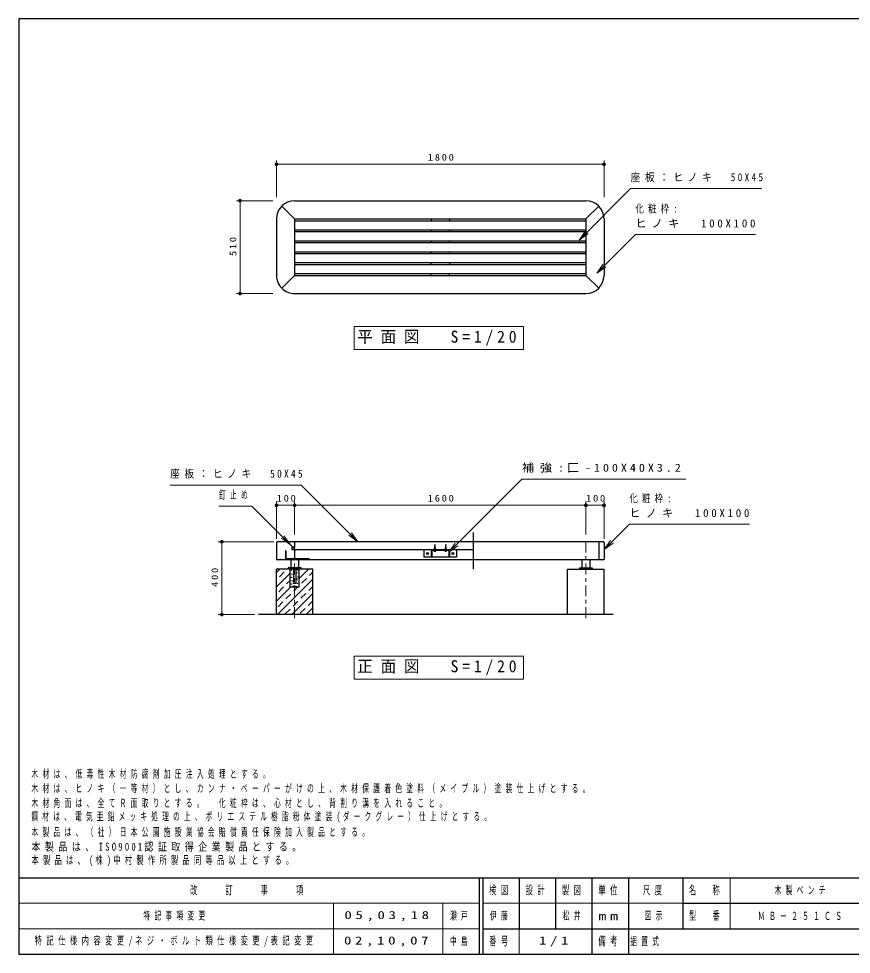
# Model space of a CAD drawing. Units: millimetres on the paper, scale 1:20. Extents: x -365 to 12, y -47 to 257.
# Drawn here: x -365 to -136.3, y 0 to 257 of the extents above; entities that cross this region are included whole.
import ezdxf

# ---------------------------------------------------------------- set-up
doc = ezdxf.new("R2010")
doc.units = ezdxf.units.MM
doc.linetypes.add('USER1', pattern=[4.5, 2.5, -2])
doc.linetypes.add('USER2', pattern=[6, 3, -1, 1, -1])
doc.layers.add('LY_1', color=3, linetype='Continuous', lineweight=25)
doc.layers.add('LY_2', color=7, linetype='Continuous', lineweight=13)
doc.styles.add('ＭＳ ゴシック', font='')
doc.styles.get('ＭＳ ゴシック').set_extended_font_data('MS Gothic')

# ---------------------------------------------------------------- blocks, each defined once
blk = doc.blocks.new('filled_dot')
at = {"color": 0, "linetype": 'Continuous', "lineweight": -2, "const_width": 1.25}
blk.add_lwpolyline([(-0.625, 0, 1), (0.625, 0, 1)], format="xyb", close=True, dxfattribs=at)

msp = doc.modelspace()

# ---------------------------------------------------------------- linework, layer by layer
at = {"layer": 'LY_1', "color": 7, "lineweight": 13}
for p, q in [((-294.184, 208.006), (-294.184, 218.006)), ((-294.184, 217.006), (-204.184, 217.006)), ((-204.184, 208.006), (-204.184, 218.006)), ((-295.184, 207.006), (-305.184, 207.006)), ((-304.184, 181.506), (-304.184, 207.006)), ((-211.01, 196.203), (-209.243, 198.678)), ((-211.01, 196.203), (-208.889, 198.325)), ((-208.535, 197.971), (-211.01, 196.203)), ((-206.173, 187.102), (-204.405, 189.576)), ((-206.173, 187.102), (-204.051, 189.223)), ((-203.698, 188.869), (-206.173, 187.102)), ((-295.184, 181.506), (-305.184, 181.506)), ((-226.321, 172.407), (-272.821, 172.407)), ((-272.821, 172.407), (-272.821, 166.107)), ((-226.321, 166.107), (-226.321, 172.407)), ((-272.821, 166.107), (-226.321, 166.107)), ((-294.184, 114.084), (-294.184, 124.334)), ((-289.184, 115.334), (-289.184, 124.334)), ((-209.184, 115.334), (-209.184, 124.334)), ((-204.184, 114.084), (-204.184, 124.334)), ((-294.184, 123.334), (-289.184, 123.334)), ((-289.184, 123.334), (-209.184, 123.334)), ((-209.184, 123.334), (-204.184, 123.334)), ((-273.581, 115.809), (-271.813, 113.334)), ((-294.934, 113.334), (-310.184, 113.334)), ((-309.184, 93.334), (-309.184, 113.334)), ((-290.348, 112.498), (-292.823, 114.266)), ((-290.348, 112.498), (-292.47, 114.619)), ((-292.116, 114.973), (-290.348, 112.498)), ((-271.813, 113.334), (-274.288, 115.102)), ((-271.813, 113.334), (-273.934, 115.455)), ((-204.184, 111.187), (-202.416, 113.661)), ((-204.184, 111.187), (-202.063, 113.308)), ((-246.844, 110.444), (-245.076, 112.919)), ((-246.844, 110.444), (-244.723, 112.565)), ((-244.369, 112.212), (-246.844, 110.444)), ((-201.709, 112.954), (-204.184, 111.187)), ((-294.184, 104.898), (-293.249, 105.834)), ((-287.934, 103.246), (-285.346, 105.834)), ((-294.184, 100.947), (-290.434, 104.697)), ((-293.895, 93.334), (-284.184, 103.045)), ((-293.385, 103.722), (-292.038, 105.069)), ((-287.934, 105.221), (-287.907, 105.249)), ((-287.278, 101.926), (-285.931, 103.273)), ((-285.123, 104.081), (-284.184, 105.02)), ((-294.184, 96.996), (-290.346, 100.834)), ((-293.565, 99.591), (-292.218, 100.938)), ((-291.409, 101.746), (-290.434, 102.721)), ((-289.434, 99.771), (-288.37, 100.834)), ((-285.303, 99.95), (-284.184, 101.069)), ((-291.589, 97.615), (-290.242, 98.962)), ((-289.943, 93.334), (-284.184, 99.093)), ((-287.458, 97.795), (-286.111, 99.142)), ((-293.744, 95.46), (-292.397, 96.807)), ((-289.613, 95.64), (-288.266, 96.987)), ((-285.992, 93.334), (-284.184, 95.142)), ((-285.482, 95.819), (-284.184, 97.118)), ((-300.184, 93.334), (-310.184, 93.334)), ((-291.769, 93.484), (-290.421, 94.831)), ((-287.638, 93.664), (-286.291, 95.011)), ((-226.321, 81.871), (-272.821, 81.871)), ((-272.821, 81.871), (-272.821, 75.571)), ((-226.321, 75.571), (-226.321, 81.871)), ((-272.821, 75.571), (-226.321, 75.571))]:
    msp.add_line(p, q, dxfattribs=at)
at = {"layer": 'LY_1'}
for p, q in [((-289.184, 207.006), (-209.184, 207.006)), ((-289.184, 202.006), (-292.72, 205.541)), ((-209.184, 202.006), (-205.649, 205.541)), ((-294.184, 202.006), (-294.184, 186.506)), ((-289.184, 202.006), (-289.184, 186.506)), ((-289.184, 202.006), (-209.184, 202.006)), ((-289.184, 201.506), (-209.184, 201.506)), ((-251.684, 202.006), (-251.684, 201.506)), ((-246.684, 202.006), (-246.684, 201.506)), ((-209.184, 202.006), (-209.184, 186.506)), ((-204.184, 202.006), (-204.184, 186.506)), ((-289.184, 199.006), (-209.184, 199.006)), ((-289.184, 198.506), (-209.184, 198.506)), ((-251.684, 199.006), (-251.684, 198.506)), ((-246.684, 199.006), (-246.684, 198.506)), ((-289.184, 196.006), (-209.184, 196.006)), ((-289.184, 195.506), (-209.184, 195.506)), ((-251.684, 196.006), (-251.684, 195.506)), ((-246.684, 196.006), (-246.684, 195.506)), ((-289.184, 193.006), (-209.184, 193.006)), ((-251.684, 193.006), (-251.684, 192.506)), ((-246.684, 193.006), (-246.684, 192.506)), ((-289.184, 192.506), (-209.184, 192.506)), ((-289.184, 190.006), (-209.184, 190.006)), ((-289.184, 189.506), (-209.184, 189.506)), ((-251.684, 189.506), (-251.684, 190.006)), ((-246.684, 190.006), (-246.684, 189.506)), ((-289.184, 186.506), (-292.72, 182.97)), ((-289.184, 187.006), (-209.184, 187.006)), ((-289.184, 186.506), (-209.184, 186.506)), ((-251.684, 186.506), (-251.684, 187.006)), ((-246.684, 186.506), (-246.684, 187.006)), ((-209.184, 186.506), (-205.649, 182.97)), ((-289.184, 181.506), (-209.184, 181.506)), ((-240.184, 115.834), (-240.184, 105.834)), ((-294.184, 113.084), (-294.184, 108.584)), ((-289.434, 113.334), (-293.934, 113.334)), ((-289.184, 113.084), (-289.184, 111.834)), ((-204.434, 113.334), (-288.934, 113.334)), ((-205.649, 113.334), (-205.649, 108.334)), ((-204.184, 113.084), (-204.184, 108.584)), ((-291.734, 110.834), (-291.734, 108.334)), ((-291.634, 110.834), (-291.734, 110.834)), ((-291.634, 110.834), (-291.634, 108.334)), ((-288.934, 111.084), (-290.348, 112.498)), ((-289.934, 111.834), (-289.934, 111.084)), ((-289.184, 111.834), (-289.934, 111.834)), ((-240.184, 111.084), (-289.934, 111.084)), ((-289.184, 111.084), (-289.184, 108.584)), ((-289.111, 110.907), (-288.757, 111.261)), ((-253.684, 111.084), (-253.684, 109.084)), ((-251.684, 110.924), (-251.684, 109.084)), ((-251.524, 110.924), (-251.524, 109.084)), ((-246.844, 110.924), (-251.524, 110.924)), ((-250.943, 110.856), (-250.947, 110.924)), ((-250.684, 112.524), (-250.839, 111.457)), ((-250.839, 111.457), (-250.839, 111.084)), ((-250.654, 110.834), (-250.714, 110.834)), ((-250.714, 110.729), (-250.714, 110.834)), ((-250.529, 111.457), (-250.684, 112.524)), ((-250.654, 110.729), (-250.654, 110.834)), ((-250.529, 111.457), (-250.529, 111.084)), ((-250.425, 110.856), (-250.421, 110.924)), ((-247.943, 110.856), (-247.946, 110.924)), ((-247.684, 112.524), (-247.839, 111.457)), ((-247.839, 111.457), (-247.839, 111.084)), ((-247.654, 110.834), (-247.714, 110.834)), ((-247.714, 110.729), (-247.714, 110.834)), ((-247.529, 111.457), (-247.684, 112.524)), ((-247.654, 110.729), (-247.654, 110.834)), ((-247.529, 111.457), (-247.529, 111.084)), ((-247.425, 110.856), (-247.421, 110.924)), ((-246.844, 110.924), (-246.844, 109.084)), ((-246.684, 110.924), (-246.684, 109.084)), ((-244.684, 111.084), (-244.684, 109.084)), ((-204.434, 108.334), (-293.934, 108.334)), ((-290.252, 108.334), (-290.252, 106.134)), ((-285.184, 108.634), (-289.184, 108.634)), ((-288.117, 108.334), (-288.117, 106.134)), ((-285.184, 108.634), (-285.184, 108.334)), ((-244.684, 109.084), (-253.684, 109.084)), ((-252.839, 110.084), (-252.529, 110.084)), ((-252.684, 109.929), (-252.684, 110.239)), ((-245.839, 110.084), (-245.529, 110.084)), ((-245.684, 110.239), (-245.684, 109.929)), ((-210.252, 108.334), (-210.252, 106.134)), ((-208.117, 108.334), (-208.117, 106.134)), ((-294.184, 93.334), (-294.184, 105.834)), ((-284.184, 105.834), (-294.184, 105.834)), ((-290.934, 106.134), (-290.934, 105.834)), ((-287.434, 106.134), (-290.934, 106.134)), ((-290.434, 100.834), (-290.434, 105.834)), ((-289.509, 105.834), (-289.509, 101.834)), ((-288.859, 105.834), (-288.859, 101.834)), ((-287.934, 100.834), (-287.934, 105.834)), ((-287.434, 106.134), (-287.434, 105.834)), ((-284.184, 93.334), (-284.184, 105.834)), ((-214.184, 105.834), (-204.184, 105.834)), ((-214.184, 93.334), (-214.184, 105.834)), ((-210.934, 106.134), (-210.934, 105.834)), ((-210.934, 106.134), (-207.434, 106.134)), ((-207.434, 106.134), (-207.434, 105.834)), ((-204.184, 93.334), (-204.184, 105.834)), ((-287.934, 100.834), (-290.434, 100.834)), ((-288.859, 101.834), (-289.509, 101.834)), ((-201.684, 93.334), (-299.141, 93.334))]:
    msp.add_line(p, q, dxfattribs=at)
at = {"layer": 'LY_1', "color": 7, "linetype": 'USER2', "lineweight": 13}
for p, q in [((-289.184, 92.334), (-289.184, 114.334)), ((-209.184, 92.334), (-209.184, 114.334))]:
    msp.add_line(p, q, dxfattribs=at)
at = {"layer": 'LY_1', "linetype": 'USER1'}
for p, q in [((-289.184, 108.634), (-293.184, 108.634)), ((-293.184, 108.634), (-293.184, 108.334))]:
    msp.add_line(p, q, dxfattribs=at)
at = {"layer": 'LY_1', "color": 7, "lineweight": 13}
for points in [[(-211.01, 196.203), (-196.868, 210.345), (-160.85, 210.345)], [(-206.173, 187.102), (-195.566, 197.708), (-162.539, 197.708)], [(-271.813, 113.334), (-287.369, 128.89), (-323.382, 128.89)], [(-246.844, 110.444), (-226.766, 130.521), (-181.732, 130.521)], [(-290.348, 112.498), (-300.955, 123.105), (-309.971, 123.105)], [(-204.184, 111.187), (-197.225, 118.146), (-164.204, 118.146)]]:
    msp.add_lwpolyline(points, dxfattribs=at)
at = {"layer": 'LY_1'}
for centre, radius in [((-252.684, 110.084), 0.263), ((-245.684, 110.084), 0.263), ((-290.052, 105.463), 0.05), ((-288.351, 105.528), 0.05), ((-290.074, 103.5), 0.05), ((-289.986, 104.416), 0.05), ((-288.569, 104.787), 0.05), ((-288.504, 103.086), 0.05), ((-288.286, 103.609), 0.05), ((-290.008, 101.691), 0.05), ((-289.834, 102.585), 0.05), ((-289.594, 101.189), 0.05), ((-288.787, 101.08), 0.05), ((-288.351, 101.909), 0.05)]:
    msp.add_circle(centre, radius, dxfattribs=at)
for centre, radius, start, end in [((-289.184, 202.006), 5, 89.99998, 179.99996), ((-209.184, 202.006), 5, 0, 89.99998), ((-289.184, 186.506), 5, 179.99998, 270.00002), ((-209.184, 186.506), 5, 270.00002, 0), ((-293.934, 113.084), 0.25, 89.99998, 179.99996), ((-289.434, 113.084), 0.25, 0, 89.99998), ((-288.934, 113.084), 0.25, 89.99998, 179.99996), ((-204.434, 113.084), 0.25, 0, 89.99998), ((-251.524, 110.924), 0.16, 89.99998, 179.99996), ((-250.828, 110.862), 0.115, 182.99999, 255.74044), ((-250.684, 111.429), 0.7, 255.74044, 267.5437), ((-250.684, 111.429), 0.7, 272.45624, 284.25949), ((-250.54, 110.862), 0.115, 284.25949, 356.99995), ((-247.828, 110.862), 0.115, 182.99999, 255.74044), ((-247.684, 111.429), 0.7, 255.74044, 267.5437), ((-247.684, 111.429), 0.7, 272.45624, 284.25949), ((-247.54, 110.862), 0.115, 284.25949, 356.99995), ((-246.844, 110.924), 0.16, 0, 89.99998), ((-293.934, 108.584), 0.25, 179.99996, 269.99995), ((-289.434, 108.584), 0.25, 269.99996, 0), ((-204.434, 108.584), 0.25, 270.00002, 0)]:
    msp.add_arc(centre, radius, start, end, dxfattribs=at)
at = {"layer": 'LY_2', "color": 20, "lineweight": 25}
for p, q in [((0, 257), (-365, 257)), ((-365, 257), (-365, 0)), ((-365, 21), (0, 21)), ((-365, 0), (0, 0))]:
    msp.add_line(p, q, dxfattribs=at)
at = {"layer": 'LY_2', "color": 3, "lineweight": 25}
for p, q in [((-238.5, 21), (-238.5, 0)), ((-237.5, 21), (-237.5, 0)), ((-227.5, 21), (-227.5, 7)), ((-217.5, 21), (-217.5, 7)), ((-207.5, 21), (-207.5, 0)), ((-197.5, 21), (-197.5, 7)), ((-182.5, 21), (-182.5, 7)), ((-182.5, 14), (-70, 14)), ((-237.5, 7), (0, 7)), ((-197.5, 7), (-197.5, 0))]:
    msp.add_line(p, q, dxfattribs=at)
at = {"layer": 'LY_2'}
for p, q in [((-169.5, 21), (-169.5, 7)), ((-365, 14), (-238.5, 14)), ((-278.5, 14), (-278.5, 0)), ((-248.5, 14), (-248.5, 0)), ((-237.5, 14), (-182.5, 14)), ((-365, 7), (-238.5, 7)), ((-227.5, 7), (-227.5, 0))]:
    msp.add_line(p, q, dxfattribs=at)

# ---------------------------------------------------------------- block references
at = {"layer": 'LY_1', "color": 7, "lineweight": 13, "xscale": 0.4, "yscale": 0.4}
for p in [(-294.184, 217.006), (-294.184, 123.334)]:
    msp.add_blockref('filled_dot', p, dxfattribs=at)
at = {"layer": 'LY_1', "color": 7, "lineweight": 13}
for p, xscale, yscale, rotation in [((-204.184, 217.006), 0.4, 0.4, 180), ((-304.184, 207.006), 0.4, 0.4, 270), ((-304.184, 181.506), 0.4, 0.4, 90), ((-289.184, 123.334), 0.4, 0.4, 180), ((-209.184, 123.334), 0.431, 0.431, 180), ((-204.184, 123.334), 0.431, 0.431, 180), ((-309.184, 113.334), 0.4, 0.4, 270), ((-309.184, 93.334), 0.4, 0.4, 90)]:
    msp.add_blockref('filled_dot', p, dxfattribs=dict(at, xscale=xscale, yscale=yscale, rotation=rotation))

# ---------------------------------------------------------------- texts
at = {"layer": 'LY_1', "color": 7, "style": 'ＭＳ ゴシック'}
for s, insert, char_height, attachment_point in [('\\T1.33;\\W1.15;1800', (-248.784, 218.006), 1.833, 8), ('\\T1.5;\\W0.85;座板：ヒノキ\u300050X45', (-196.85, 213.345), 2.199, 4), ('\\T1.5;\\W0.75;化粧枠:', (-195.539, 204.708), 2.199, 4), ('\\T1.5;ヒノキ\u3000100X100', (-195.539, 200.708), 2.199, 4), ('\\T1.5;\\W0.95;平面図\u3000S=1/20', (-249.571, 169.257), 3.299, 5), ('\\T1.5;\\W1.1;補強:匚-100X40X3.2', (-226.732, 133.521), 2.199, 4), ('\\T1.5;\\W0.85;座板：ヒノキ\u300050X45', (-323.382, 131.89), 2.199, 4), ('\\T1.64;\\W0.6;釘止め', (-309.971, 126.105), 2.199, 4), ('\\T1.33;\\W1.15;100', (-291.256, 124.334), 1.833, 8), ('\\T1.33;\\W1.15;1600', (-248.784, 124.334), 1.833, 8), ('\\T1.33;\\W1.15;100', (-206.256, 124.334), 1.833, 8), ('\\T1.5;\\W0.75;化粧枠:', (-197.204, 125.146), 2.199, 4), ('\\T1.5;ヒノキ\u3000100X100', (-197.204, 121.146), 2.199, 4), ('\\T1.5;\\W0.95;正面図\u3000S=1/20', (-249.571, 78.721), 3.299, 5), ('\\T1.64;\\W0.6;木材は、低毒性木材防腐剤加圧注入処理とする。', (-361.498, 48.191), 2.199, 7), ('\\T1.64;\\W0.6;木材は、ヒノキ（一等材）とし、カンナ・ペーパーがけの上、木材保護着色塗料（メイプル）塗装仕上げとする。', (-361.498, 44.191), 2.199, 7), ('\\T1.64;\\W0.6;木材角面は、全てＲ面取りとする。\u3000化粧枠は、心材とし、背割り溝を入れること。', (-361.498, 40.191), 2.199, 7), ('\\T1.62;\\W0.6;鋼材は、電気亜鉛メッキ処理の上、ポリエステル樹脂粉体塗装(ダークグレー）仕上げとする。', (-361.498, 36.191), 2.199, 7), ('\\T1.64;\\W0.6;本製品は、（社）日本公園施設業協会賠償責任保険加入製品とする。', (-361.498, 32.191), 2.199, 7), ('\\T1.5;\\W0.8;本製品は、ISO9001認証取得企業製品とする。', (-361.498, 28.191), 2.199, 7), ('\\T1.58;\\W0.65;本製品は、(株)中村製作所製品同等品以上とする。', (-361.498, 24.191), 2.199, 7), ('\\T1.64;\\W0.6;木製ベンチ', (-149.75, 17.5), 2.199, 5), ('\\T1.64;\\W0.6;特記事項変更', (-330.75, 10.5), 2.199, 4), ('\\T1.5;\\W1.35;05,03,18', (-275.5, 10.5), 2.199, 4), ('\\T1.64;\\W0.6;瀬戸', (-246.5, 10.5), 2.199, 4), ('\\T1.64;\\W0.6;伊藤', (-232.5, 10.5), 2.199, 5), ('\\T1.64;\\W0.6;松井', (-212.5, 10.5), 2.199, 5), ('\\T1.64;\\W0.6;図示', (-190, 10.5), 2.199, 5), ('\\T1.64;\\W0.6;ＭＢ－２５１ＣＳ', (-149.75, 10.5), 2.199, 5), ('\\T1.61;\\W0.65;特記仕様内容変更/ネジ・ボルト類仕様変更/表記変更', (-321.75, 3.5), 2.199, 5), ('\\T1.5;\\W1.35;02,10,07', (-263.5, 3.5), 2.199, 5), ('\\T1.64;\\W0.6;中島', (-243.5, 3.5), 2.199, 5), ('\\T1.5;\\W1.35;1/1', (-217.5, 3.5), 2.199, 5), ('\\T1.64;\\W0.6;据置式', (-197, 3.5), 2.199, 4)]:
    msp.add_mtext(s, dxfattribs=dict(at, insert=insert, char_height=char_height, attachment_point=attachment_point))
at = {"layer": 'LY_1', "color": 7, "char_height": 1.833, "attachment_point": 8, "rotation": 90, "style": 'ＭＳ ゴシック'}
for s, insert in [('\\T1.33;\\W1.15;510', (-305.184, 194.656)), ('\\T1.33;\\W1.15;400', (-310.184, 103.775))]:
    msp.add_mtext(s, dxfattribs=dict(at, insert=insert))
at = {"layer": 'LY_2', "char_height": 2.346, "attachment_point": 5, "style": 'ＭＳ ゴシック'}
for s, insert in [('\\T1.64;\\W0.6;改\u3000\u3000訂\u3000\u3000事\u3000\u3000項', (-301.75, 17.5)), ('\\T1.64;\\W0.6;検図', (-232.5, 17.5)), ('\\T1.64;\\W0.6;設計', (-222.5, 17.5)), ('\\T1.64;\\W0.6;製図', (-212.5, 17.5)), ('\\T1.64;\\W0.6;単位', (-202.5, 17.5)), ('\\T1.64;\\W0.6;尺度', (-190.25, 17.5)), ('\\T1.64;\\W0.6;名\u3000称', (-176, 17.5)), ('\\T1.5;\\W1.35;mm', (-202.5, 10.5)), ('\\T1.64;\\W0.6;型\u3000番', (-176, 10.5)), ('\\T1.64;\\W0.6;備考', (-202.5, 3.5)), ('\\T1.64;\\W0.6;番号', (-232.5, 3.5))]:
    msp.add_mtext(s, dxfattribs=dict(at, insert=insert))

doc.saveas('drawing.dxf')
